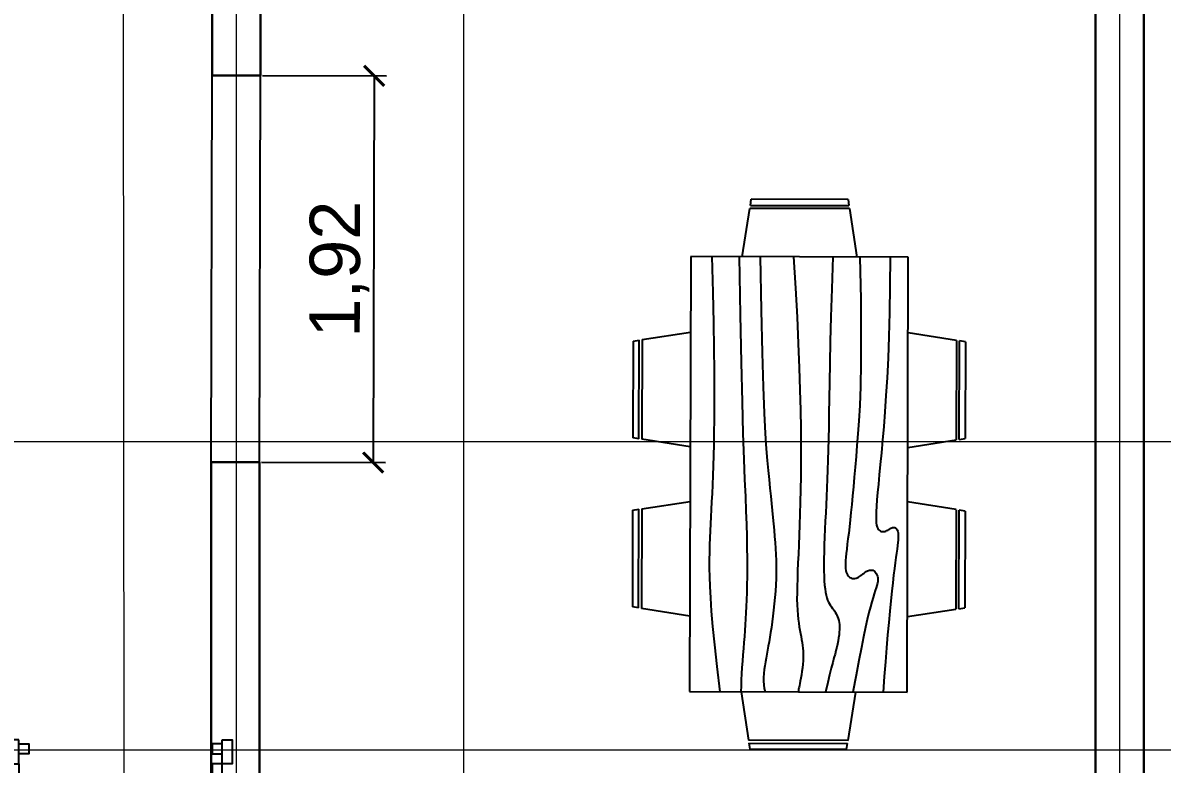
# Model space of a CAD drawing. Header units: metres. Extents: x 68508 to 226087, y -5893 to 20329.
# Drawn here: x 188778 to 194433, y 4413 to 8093 of the extents above; entities that cross this region are included whole.
import ezdxf

# ---------------------------------------------------------------- set-up
doc = ezdxf.new("R2010")
doc.units = ezdxf.units.M
doc.header["$LTSCALE"] = 0.05
for name, color, linetype, lineweight in [('A310G', 31, 'Continuous', 25), ('A315G', 31, 'Continuous', 25), ('Acotado', 251, 'Continuous', 15), ('muro', 7, 'Continuous', 30)]:
    doc.layers.add(name, color=color, linetype=linetype, lineweight=lineweight)
doc.layers.add('Varios', color=7, linetype='Continuous')
doc.styles.get("Standard").update_dxf_attribs({"font": 'arial.ttf'})
doc.dimstyles.new('Planta', dxfattribs={"dimscale": 100, "dimtxt": 2.5, "dimasz": 1, "dimexe": 0.6, "dimexo": 0.1, "dimgap": 0.2, "dimtad": 1, "dimlfac": 0.001, "dimtxsty": 'Standard', "dimblk": 'ARCHTICK', "dimcen": 1, "dimdle": 0.0005, "dimadec": 0, "dimazin": 0, "dimtfac": 1, "dimtmove": 0, "dimatfit": 3, "dimfxl": 1, "dimarcsym": 0})

# ---------------------------------------------------------------- blocks, each defined once
blk = doc.blocks.new('*U74')
at = {"layer": 'muro', "color": 7, "linetype": 'Continuous', "lineweight": 30}
for p, q in [((0.605, 0.12), (0, 0.12)), ((0.12, -0.12), (0.605, -0.12))]:
    blk.add_line(p, q, dxfattribs=at)
blk = doc.blocks.new('*U75')
at = {"layer": 'muro', "color": 7, "linetype": 'Continuous', "lineweight": 30}
for p, q in [((1.92, 0.12), (0, 0.12)), ((0, -0.12), (1.92, -0.12))]:
    blk.add_line(p, q, dxfattribs=at)
blk = doc.blocks.new('*U76')
at = {"layer": 'muro', "color": 7, "linetype": 'Continuous', "lineweight": 30}
for p, q in [((2.96, 0.12), (0, 0.12)), ((0, -0.12), (2.84, -0.12))]:
    blk.add_line(p, q, dxfattribs=at)
blk = doc.blocks.new('*U90')
at = {"layer": 'muro', "color": 7, "linetype": 'Continuous', "lineweight": 30}
for p, q in [((1.5225, 0.12), (0, 0.12)), ((2.9602, 0.12), (1.5225, 0.12)), ((0, -0.12), (1.5225, -0.12)), ((1.5225, -0.12), (2.9598, -0.12))]:
    blk.add_line(p, q, dxfattribs=at)
blk = doc.blocks.new('*U91')
at = {"layer": 'A315G', "color": 31, "linetype": 'Continuous', "lineweight": 25}
for points in [[(0.05, 0.12), (0.1, 0.12), (0.1, 1.13), (0.05, 1.13)], [(0.05, 0), (0, 0), (0, 0.12), (0.05, 0.12)], [(1.06, 0), (1.11, 0), (1.11, 0.12), (1.06, 0.12)], [(0.05, 0.02), (0.1, 0.02), (0.1, 0.07), (0.05, 0.07)], [(1.06, 0.02), (1.01, 0.02), (1.01, 0.07), (1.06, 0.07)]]:
    blk.add_lwpolyline(points, close=True, dxfattribs=at)
blk.add_arc((0.05, 0.12), 1.01, 0, 90, dxfattribs=at)
blk = doc.blocks.new('*U92')
at = {"layer": 'muro', "color": 7, "linetype": 'Continuous', "lineweight": 30}
for p, q in [((0.6052, 0.12), (0, 0.12)), ((0, -0.12), (0.6048, -0.12))]:
    blk.add_line(p, q, dxfattribs=at)
blk = doc.blocks.new('*U109')
at = {"layer": 'muro', "color": 7, "linetype": 'Continuous', "lineweight": 30}
for p, q in [((0.0002, 0.12), (-0.0002, 0.12)), ((0.0002, -0.12), (0.0002, 0.12)), ((1.9199, 0.12), (1.9199, -0.12)), ((1.9199, -0.12), (1.9202, -0.12))]:
    blk.add_line(p, q, dxfattribs=at)
blk = doc.blocks.new('*U110')
at = {"layer": 'A310G', "color": 31, "linetype": 'Continuous', "lineweight": 25}
for p, q in [((0, 0.12), (1.9197, 0.12)), ((0, 0.12), (0, -0.12)), ((1.9197, 0.12), (1.9197, -0.12)), ((0, -0.12), (1.9197, -0.12))]:
    blk.add_line(p, q, dxfattribs=at)
blk = doc.blocks.new('Dining Set - 36 x 72 in.')
at = {"linetype": 'Continuous'}
for p, q in [((-22, 27.5), (-22.1562, 26.50042)), ((-5.8416, 26.5), (-22.1534, 26.5)), ((-22, 27.5), (-6, 27.5)), ((-5.8437, 26.49966), (-6, 27.5)), ((6, 27.5), (5.8438, 26.50042)), ((22.1584, 26.5), (5.8466, 26.5)), ((6, 27.5), (22, 27.5)), ((22.1563, 26.49966), (22, 27.5)), ((-22.2343, 26.00059), (-23.4847, 17.99762)), ((-22.2304, 26), (-5.7608, 26)), ((-4.5152, 17.99762), (-5.7655, 25.99926)), ((5.7657, 26.00059), (4.5153, 17.99762)), ((5.7696, 26), (22.2392, 26)), ((23.4848, 17.99762), (22.2345, 25.99926)), ((36, 18), (-36, 18)), ((-36, 18), (-36, -18)), ((36, -18), (36, 18)), ((-44.0006, 8.23428), (-35.9976, 9.48474)), ((44.0006, 8.23428), (35.9976, 9.48474)), ((-45.5, 8), (-44.5004, 8.15617)), ((-45.5, 8), (-45.5, -8)), ((-44.5, -8.15843), (-44.5, 8.15338)), ((-44, 8.23041), (-44, -8.23915)), ((44, 8.23041), (44, -8.23915)), ((44.5, -8.15843), (44.5, 8.15338)), ((45.5, 8), (44.5005, 8.15617)), ((45.5, 8), (45.5, -8)), ((-44.4997, -8.15631), (-45.5, -8)), ((-35.9976, -9.48476), (-43.9993, -8.2345)), ((35.9976, -9.48476), (43.9993, -8.2345)), ((44.4997, -8.15631), (45.5, -8)), ((-36, -18), (36, -18)), ((-22.2343, -26.0006), (-23.4847, -17.99762)), ((-4.5152, -17.99762), (-5.7655, -25.99928)), ((5.7657, -26.0006), (4.5153, -17.99762)), ((23.4848, -17.99762), (22.2345, -25.99928)), ((-22.2304, -26), (-5.7608, -26)), ((5.7696, -26), (22.2392, -26)), ((-22, -27.5), (-22.1562, -26.50044)), ((-5.8416, -26.5), (-22.1534, -26.5)), ((-22, -27.5), (-6, -27.5)), ((-5.8437, -26.49967), (-6, -27.5)), ((6, -27.5), (5.8438, -26.50044)), ((22.1584, -26.5), (5.8466, -26.5)), ((6, -27.5), (22, -27.5)), ((22.1563, -26.49967), (22, -27.5))]:
    blk.add_line(p, q, dxfattribs=at)
for points in [[(-36, 15), (-31.1772, 14.97754), (-26.8079, 14.91406), (-22.8538, 14.81543), (-19.276, 14.6875), (-16.0362, 14.53613), (-13.0957, 14.36718), (-10.4159, 14.18652), (-7.9583, 14), (-5.6904, 13.81315), (-3.6035, 13.63021), (-1.6954, 13.45508), (0.0365, 13.29166), (1.5945, 13.14388), (2.9811, 13.01562), (4.1988, 12.9108), (5.25, 12.83333), (6.1393, 12.78613), (6.8802, 12.76823), (7.4883, 12.77767), (7.9792, 12.8125), (8.3685, 12.87077), (8.6719, 12.95052), (8.9049, 13.0498), (9.0833, 13.16666), (9.2205, 13.29899), (9.3216, 13.44401), (9.3895, 13.59879), (9.4271, 13.76041), (9.4373, 13.92594), (9.4232, 14.09245), (9.3875, 14.257), (9.3333, 14.41666), (9.2638, 14.56917), (9.1836, 14.71484), (9.0975, 14.85465), (9.0104, 14.98958), (8.9272, 15.1206), (8.8529, 15.2487), (8.7922, 15.37483), (8.75, 15.5), (8.7305, 15.62467), (8.7344, 15.74739), (8.7617, 15.86621), (8.8125, 15.97916), (8.8867, 16.08431), (8.9844, 16.17968), (9.1055, 16.26334), (9.25, 16.33333), (9.4189, 16.38802), (9.6172, 16.42708), (9.8506, 16.45052), (10.125, 16.45833), (10.4463, 16.45052), (10.8203, 16.42708), (11.2529, 16.38802), (11.75, 16.33333), (12.3184, 16.26318), (12.9694, 16.17838), (13.7151, 16.07991), (14.5677, 15.96875), (15.5395, 15.84586), (16.6426, 15.71224), (17.8893, 15.56884), (19.2917, 15.41666), (20.859, 15.25667), (22.5879, 15.08984), (24.4721, 14.91715), (26.5052, 14.73958), (28.6809, 14.5581), (30.9929, 14.3737), (33.4347, 14.18733), (36, 14)], [(-36, 10), (-28.9766, 10.14274), (-23.1725, 10.20442), (-18.4241, 10.19775), (-14.5677, 10.13541), (-11.4399, 10.03011), (-8.877, 9.89453), (-6.7154, 9.74137), (-4.7917, 9.58333), (-2.9698, 9.43082), (-1.2246, 9.28515), (0.4415, 9.14534), (2.026, 9.01041), (3.5266, 8.87939), (4.9408, 8.7513), (6.266, 8.62516), (7.5, 8.5), (8.6411, 8.37549), (9.6914, 8.2539), (10.6538, 8.13818), (11.5312, 8.03125), (12.3267, 7.93603), (13.043, 7.85547), (13.6831, 7.79248), (14.25, 7.75), (14.7471, 7.7303), (15.1797, 7.73307), (15.5537, 7.75732), (15.875, 7.80208), (16.1494, 7.86637), (16.3828, 7.94922), (16.5811, 8.04964), (16.75, 8.16666), (16.8944, 8.29915), (17.0143, 8.44531), (17.1089, 8.60319), (17.1771, 8.77083), (17.218, 8.94629), (17.2305, 9.1276), (17.2137, 9.31282), (17.1667, 9.5), (17.0895, 9.6875), (16.987, 9.875), (16.8649, 10.0625), (16.7292, 10.25), (16.5856, 10.4375), (16.4401, 10.625), (16.2985, 10.8125), (16.1667, 11), (16.05, 11.18733), (15.9518, 11.3737), (15.8752, 11.5581), (15.8229, 11.73958), (15.798, 11.91715), (15.8034, 12.08984), (15.842, 12.25667), (15.9167, 12.41666), (16.0295, 12.56836), (16.1784, 12.70833), (16.3605, 12.83268), (16.5729, 12.9375), (16.8127, 13.01888), (17.0768, 13.07291), (17.3625, 13.0957), (17.6667, 13.08333), (17.9894, 13.03312), (18.3418, 12.94726), (18.7382, 12.82918), (19.1927, 12.68229), (19.7195, 12.51001), (20.3327, 12.31575), (21.0465, 12.10294), (21.875, 11.875), (22.8357, 11.63354), (23.959, 11.37304), (25.2786, 11.08618), (26.8282, 10.76562), (28.6414, 10.40405), (30.752, 9.99414), (33.1936, 9.52856), (36, 9)], [(-36, 5.5), (-30.7157, 5.3348), (-26.069, 5.20963), (-21.9946, 5.11767), (-18.4271, 5.05208), (-15.3009, 5.00602), (-12.5508, 4.97265), (-10.1112, 4.94515), (-7.9167, 4.91666), (-5.909, 4.88167), (-4.0586, 4.83984), (-2.3429, 4.79215), (-0.7396, 4.73958), (0.7739, 4.6831), (2.22, 4.6237), (3.6213, 4.56233), (5, 4.5), (6.373, 4.43782), (7.7344, 4.3776), (9.0723, 4.32129), (10.375, 4.27083), (11.6309, 4.22819), (12.8281, 4.19531), (13.9551, 4.17415), (15, 4.16666), (15.954, 4.17448), (16.819, 4.19791), (17.6001, 4.23698), (18.3021, 4.29166), (18.9299, 4.36198), (19.4883, 4.44791), (19.9823, 4.54948), (20.4167, 4.66666), (20.7969, 4.79899), (21.1302, 4.94401), (21.4245, 5.09879), (21.6875, 5.26041), (21.9271, 5.42594), (22.1511, 5.59245), (22.3672, 5.757), (22.5834, 5.91666), (22.8065, 6.06868), (23.0404, 6.21093), (23.2879, 6.34147), (23.5521, 6.45833), (23.8358, 6.55957), (24.142, 6.64323), (24.4735, 6.70735), (24.8334, 6.75), (25.2235, 6.76969), (25.642, 6.76692), (26.0858, 6.74267), (26.5521, 6.69791), (27.0379, 6.63362), (27.5404, 6.55078), (28.0565, 6.45036), (28.5834, 6.33333), (29.1242, 6.19987), (29.7071, 6.04687), (30.3661, 5.87044), (31.1354, 5.66666), (32.0493, 5.43164), (33.142, 5.16146), (34.4475, 4.85221), (36, 4.5)], [(-36, -1), (-30.7915, -0.6591), (-26.0195, -0.38216), (-21.6519, -0.16284), (-17.6563, 0.00521), (-14.0005, 0.12833), (-10.6523, 0.21289), (-7.5796, 0.26522), (-4.75, 0.29166), (-2.134, 0.29793), (0.2878, 0.28711), (2.5317, 0.26163), (4.6146, 0.22396), (6.5529, 0.17651), (8.3633, 0.12174), (10.0623, 0.06209), (11.6667, 0), (13.1899, -0.06201), (14.6341, -0.1211), (15.9982, -0.17432), (17.2813, -0.21875), (18.4823, -0.25147), (19.6003, -0.26953), (20.6343, -0.27002), (21.5834, -0.25), (22.4481, -0.20768), (23.2357, -0.14584), (23.9549, -0.06836), (24.6146, 0.02083), (25.2235, 0.11784), (25.7904, 0.21875), (26.3241, 0.31966), (26.8334, 0.41666), (27.3265, 0.50618), (27.8099, 0.58593), (28.2894, 0.65397), (28.7709, 0.70833), (29.2601, 0.74707), (29.763, 0.76823), (30.2855, 0.76985), (30.8334, 0.75), (31.4088, 0.70784), (31.9994, 0.64713), (32.589, 0.57275), (33.1615, 0.48958), (33.7008, 0.4025), (34.1908, 0.3164), (34.6153, 0.23616), (34.9584, 0.16666), (35.2099, 0.11165), (35.3848, 0.07031), (35.504, 0.04069), (35.5886, 0.02083), (35.6594, 0.00879), (35.7377, 0.0026), (35.8442, 0.00032), (36, 0)], [(-36, -6.5), (-27.1843, -6.31267), (-20.084, -6.1263), (-14.469, -5.9419), (-10.1094, -5.76042), (-6.7752, -5.58285), (-4.2363, -5.41016), (-2.2629, -5.24333), (-0.625, -5.08334), (0.8708, -4.93099), (2.2715, -4.78646), (3.5872, -4.64974), (4.8281, -4.52084), (6.0046, -4.39974), (7.127, -4.28646), (8.2053, -4.18099), (9.25, -4.08334), (10.2705, -3.99382), (11.2734, -3.91407), (12.2647, -3.84603), (13.25, -3.79167), (14.2354, -3.75293), (15.2266, -3.73177), (16.2295, -3.73015), (17.25, -3.75), (18.2912, -3.79248), (19.3451, -3.85547), (20.4009, -3.93604), (21.4479, -4.03125), (22.4754, -4.13819), (23.4727, -4.25391), (24.4289, -4.37549), (25.3334, -4.5), (26.1785, -4.62492), (26.9694, -4.74935), (27.7145, -4.87281), (28.4219, -4.99479), (29.1, -5.11483), (29.7572, -5.23242), (30.4016, -5.34709), (31.0417, -5.45834), (31.6837, -5.56437), (32.3262, -5.65821), (32.9658, -5.73153), (33.599, -5.77604), (34.2224, -5.78345), (34.8327, -5.74545), (35.4264, -5.65373), (36, -5.5)], [(-36, -10), (-26.4022, -9.81299), (-18.4675, -9.62891), (-11.9839, -9.45069), (-6.7396, -9.28125), (-2.5226, -9.12354), (0.8789, -8.98047), (3.6769, -8.85498), (6.0833, -8.75), (8.2767, -8.66765), (10.3021, -8.60677), (12.1712, -8.56543), (13.8958, -8.54167), (15.4876, -8.53353), (16.9583, -8.53907), (18.3197, -8.55632), (19.5834, -8.58334), (20.7616, -8.61841), (21.8685, -8.66081), (22.9188, -8.71004), (23.9271, -8.76563), (24.9081, -8.82707), (25.8763, -8.89388), (26.8465, -8.96558), (27.8334, -9.04167), (28.8474, -9.12118), (29.8828, -9.20117), (30.93, -9.27824), (31.9792, -9.34896), (33.0205, -9.40991), (34.0443, -9.45768), (35.0407, -9.48885), (36, -9.5)], [(-36, -14.5), (-30.0881, -14.33513), (-25.0332, -14.21224), (-20.7312, -14.12647), (-17.0781, -14.07292), (-13.97, -14.04671), (-11.3027, -14.04297), (-8.9724, -14.05681), (-6.875, -14.08334), (-4.9224, -14.11833), (-3.0905, -14.16016), (-1.3709, -14.20785), (0.2448, -14.26042), (1.7647, -14.3169), (3.1973, -14.3763), (4.5507, -14.43767), (5.8333, -14.5), (7.0554, -14.5621), (8.235, -14.62175), (9.3922, -14.67652), (10.5469, -14.72396), (11.7192, -14.76164), (12.929, -14.78711), (14.1965, -14.79794), (15.5417, -14.79167), (16.9933, -14.76424), (18.6152, -14.70508), (20.4804, -14.60197), (22.6615, -14.44271), (25.2312, -14.21509), (28.2624, -13.9069), (31.8277, -13.50594), (36, -13)]]:
    blk.add_lwpolyline(points, dxfattribs=at)
blk = doc.blocks.new('_ArchTick')
at = {"color": 0, "linetype": 'ByBlock', "const_width": 0.15}
blk.add_lwpolyline([(-0.5, -0.5), (0.5, 0.5)], dxfattribs=at)
blk = doc.blocks.new('*D347')
at = {"layer": 'Acotado', "color": 0, "lineweight": -2, "transparency": 16777216}
for p, q in [((189967.5, 7831.2), (190582.2, 7829.6)), ((190522.2, 7829.8), (190517.2, 5910)), ((189962.5, 5911.5), (190577.2, 5909.9))]:
    blk.add_line(p, q, dxfattribs=at)
at = {"layer": 'Defpoints', "color": 0, "transparency": 16777216}
for p in [(189957.5, 7831.2), (189952.5, 5911.5), (190517.2, 5910.1)]:
    blk.add_point(p, dxfattribs=at)
at = {"layer": 'Acotado', "color": 0, "lineweight": -2, "transparency": 16777216, "xscale": 100, "yscale": 100, "zscale": 100}
for p, rotation in [((190522.2, 7829.8), 89.85079257814388), ((190517.2, 5910.1), 269.8507925781439)]:
    blk.add_blockref('_ArchTick', p, dxfattribs=dict(at, rotation=rotation))
at = {"layer": 'Acotado', "color": 0, "transparency": 16777216, "insert": (190349.5, 6870.4), "char_height": 250, "attachment_point": 5, "rotation": 89.8508}
blk.add_mtext('1,92', dxfattribs=at)

msp = doc.modelspace()

# ---------------------------------------------------------------- linework, layer by layer
at = {"layer": 'Acotado'}
for p, q in [((189837.538, 19093.7), (189837.538, -2153.3)), ((190967.538, -4893.3), (190967.538, 19093.7)), ((194222.538, -4893.3), (194222.538, 19093.7)), ((189289.144, -4893.3), (189270.805, 16353.7)), ((183827.309, 6014.2), (196842.538, 6014.2)), ((183827.309, 4484.2), (196842.538, 4484.2))]:
    msp.add_line(p, q, dxfattribs=at)

# ---------------------------------------------------------------- block references
at = {"layer": 'A310G', "color": 31, "linetype": 'Continuous', "lineweight": 25, "xscale": 1000, "yscale": 1000, "zscale": 1000, "rotation": 89.85079257814341}
msp.add_blockref('*U110', (189832.539, 5911.856), dxfattribs=at)
at = {"layer": 'muro', "color": 7, "linetype": 'Continuous', "lineweight": 30, "xscale": 1000, "yscale": 1000, "zscale": 1000}
for name, p, rotation in [('*U92', (189837.538, 8436.7), 270), ('*U74', (194222.538, 8436.7), 270), ('*U109', (189832.538, 5911.7), 89.85079257814341), ('*U75', (194222.538, 7831.7), 270), ('*U90', (189832.538, 2951.7), 90), ('*U76', (194222.538, 5911.7), 270)]:
    msp.add_blockref(name, p, dxfattribs=dict(at, rotation=rotation))
at = {"layer": 'Varios', "xscale": 30, "yscale": 30, "zscale": 30, "rotation": 269.8524794407737}
msp.add_blockref('Dining Set - 36 x 72 in.', (192630.164, 5851.32), dxfattribs=at)
at = {"layer": 'Varios', "color": 31, "linetype": 'Continuous', "lineweight": 100, "xscale": 1000, "yscale": 1000, "zscale": 1000, "rotation": 180}
msp.add_blockref('*U91', (189817.538, 4534.2), dxfattribs=at)

# ---------------------------------------------------------------- dimensions: what is measured, and where the dimension line sits
at = {"layer": 'Acotado'}
dim = msp.add_aligned_dim(p1=(189957.538, 7831.231), p2=(189952.538, 5911.544), distance=564.681, dimstyle='Planta', dxfattribs=at)
dim.commit()
dim.dimension.update_dxf_attribs({"geometry": '*D347', "text_midpoint": (190349.479, 6870.36)})

doc.saveas('drawing.dxf')
